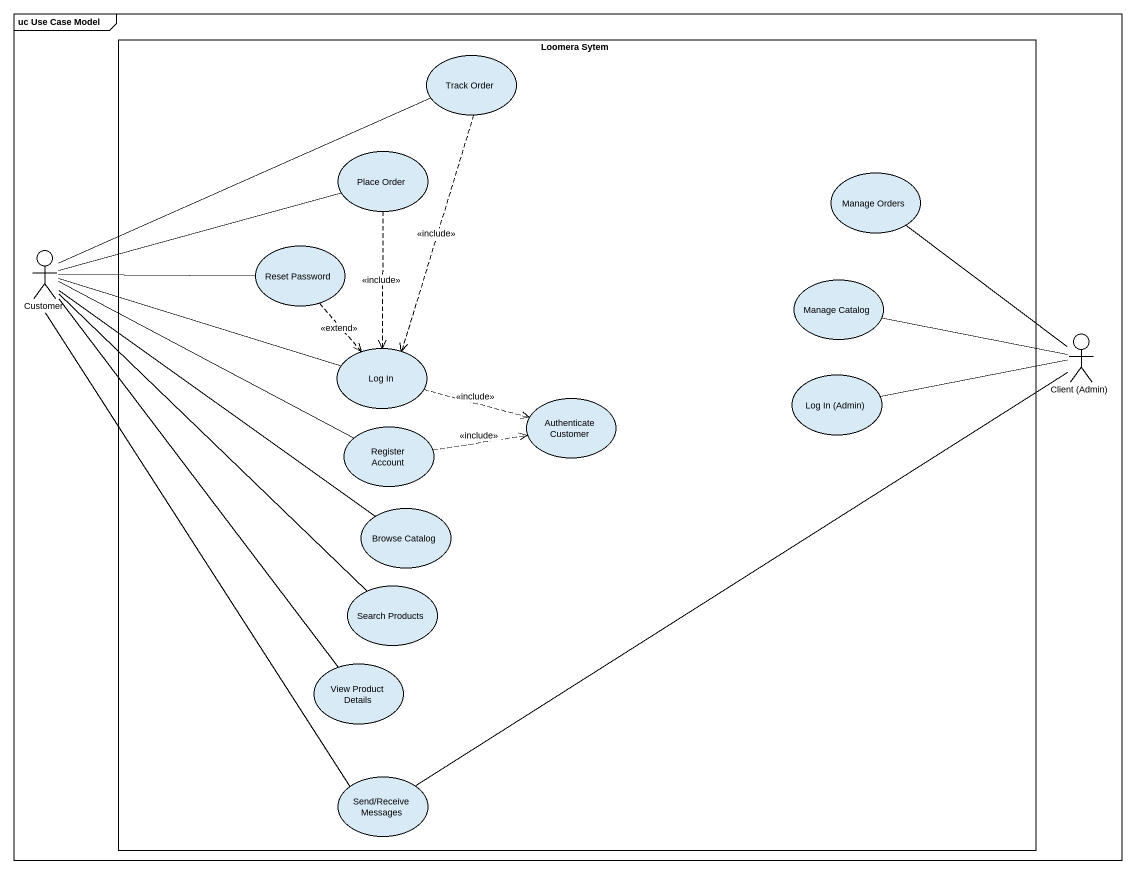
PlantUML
@startuml
mainframe uc Use Case Model
rectangle "Loomera Sytem" as Loomera_Sytem {
  usecase "Track Order" as Track_Order
  usecase "Place Order" as Place_Order
  usecase "Manage Orders" as Manage_Orders
  usecase "Reset Password" as Reset_Password
  usecase "Manage Catalog" as Manage_Catalog
  usecase "Log In" as Log_In
  usecase "Authenticate Customer" as Authenticate_Customer
  usecase "Log In (Admin)" as Log_In_Admin
  usecase "Register Account" as Register_Account
  usecase "Browse Catalog" as Browse_Catalog
  usecase "Search Products" as Search_Products
  usecase "View Product Details" as View_Product_Details
  usecase "Send/Receive Messages" as Send_Receive_Messages
}
actor Customer
actor "Client (Admin)" as Client_Admin
Track_Order ..> Log_In : <<include>>
Place_Order ..> Log_In : <<include>>
Customer -right- Track_Order
Customer -right- Place_Order
Customer -right- Reset_Password
Customer -right- Log_In
Customer -right- Register_Account
Customer -- Browse_Catalog
Customer -- Search_Products
Customer -- View_Product_Details
Customer -- Send_Receive_Messages
Reset_Password ..> Log_In : <<extend>>
Log_In .right.> Authenticate_Customer : <<include>>
Client_Admin -up- Manage_Orders
Client_Admin -left- Manage_Catalog
Client_Admin -left- Log_In_Admin
Client_Admin -- Send_Receive_Messages
Register_Account .right.> Authenticate_Customer : <<include>>
@enduml
